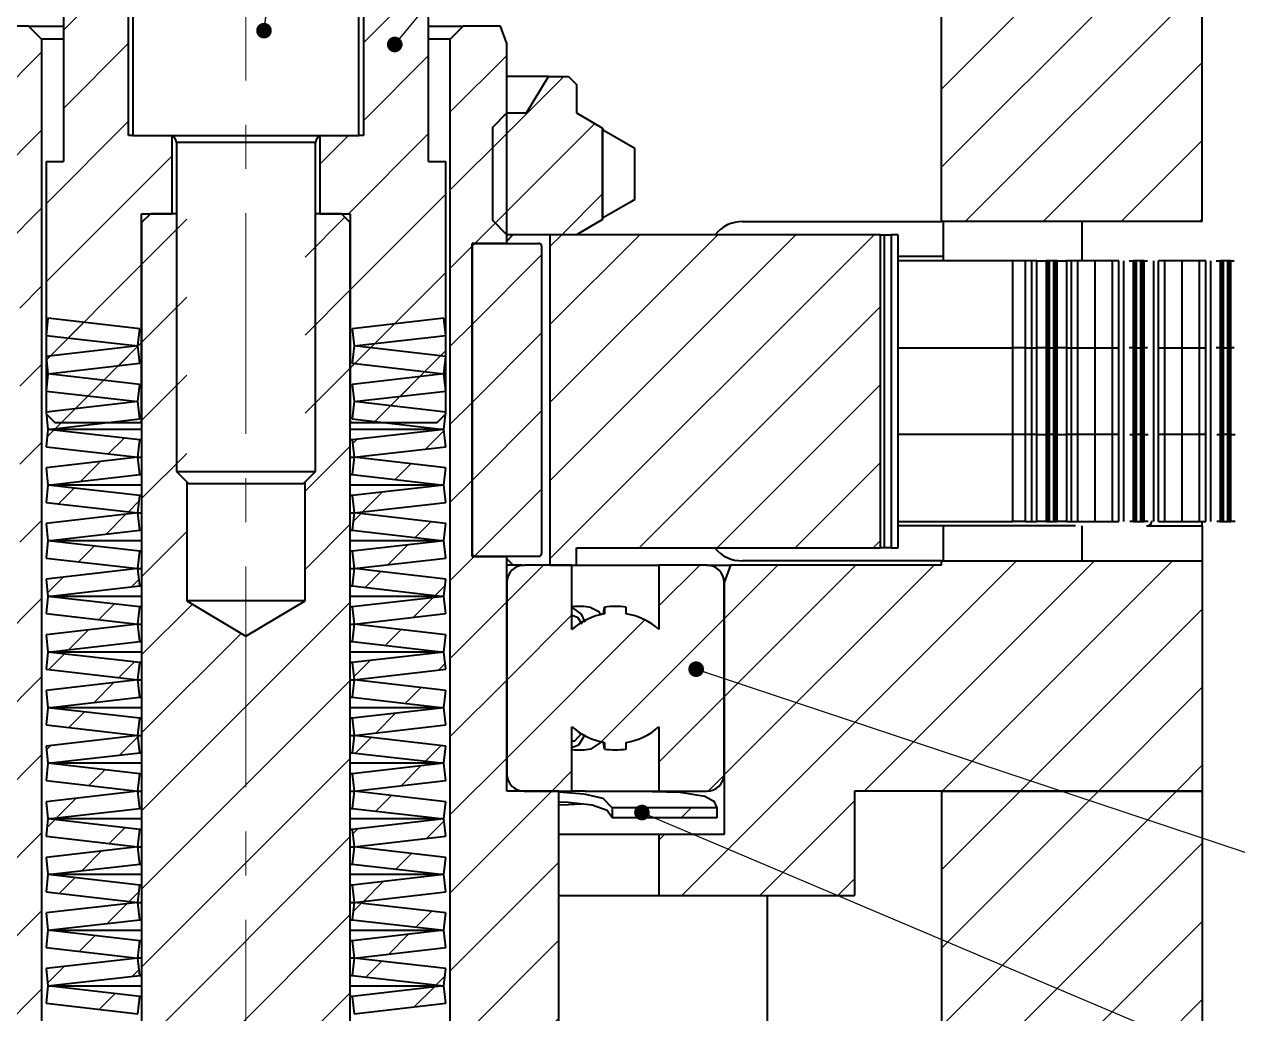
# Model space of a CAD drawing. Header units: millimetres. Extents: x 0 to 1189, y 0 to 841.
# Drawn here: x 720 to 789.8, y 638.8 to 695.7 of the extents above; entities that cross this region are included whole.
import ezdxf

# ---------------------------------------------------------------- set-up
doc = ezdxf.new("R2010")
doc.units = ezdxf.units.MM
doc.linetypes.add('CENTERX2', pattern=[20.32, 12.7, -2.54, 2.54, -2.54])
doc.dimstyles.new('SLDDIMSTYLE0', dxfattribs={"dimtxt": 0, "dimasz": 0.9, "dimexe": 0, "dimexo": 0.0625, "dimgap": 0, "dimtad": 0, "dimtih": 1, "dimtoh": 1, "dimdec": 0, "dimrnd": 1e-09, "dimzin": 0, "dimdsep": 46, "dimtxsty": 'Standard', "dimblk1": 'DOT', "dimblk2": 'DOT', "dimsah": 1, "dimcen": 0.09, "dimadec": 0, "dimazin": 0, "dimtfac": 0.9, "dimtdec": 0, "dimtofl": 0, "dimtmove": 0, "dimatfit": 3, "dimldrblk": 'DOT', "dimfxl": 1, "dimfrac": 2, "dimtolj": 1, "dimtzin": 0, "dimarcsym": 0})

# ---------------------------------------------------------------- blocks, each defined once
blk = doc.blocks.new('_DOT')
at = {"color": 0, "linetype": 'ByBlock', "lineweight": -2}
blk.add_line((-0.5, 0), (-1, 0), dxfattribs=at)
at = {"color": 0, "linetype": 'ByBlock', "const_width": 0.5}
blk.add_lwpolyline([(-0.25, 0, 1), (0.25, 0, 1)], format="xyb", close=True, dxfattribs=at)

msp = doc.modelspace()

# ---------------------------------------------------------------- hatches: boundary and pattern name
at = {"linetype": 'Continuous', "lineweight": 0}
h = msp.add_hatch(dxfattribs=at)
h.set_pattern_fill('ANSI31', style=0)
h.paths.add_polyline_path([(775.285, 703.592), (775.285, 720.592), (772.785, 720.592), (772.785, 684.342), (787.785, 684.342), (787.785, 708.342), (786.785, 708.342), (786.785, 720.592), (780.285, 720.592), (780.285, 703.592), (777.785, 702.09)], flags=0)
h = msp.add_hatch(dxfattribs=at)
h.set_pattern_fill('ANSI31', style=0)
h.paths.add_polyline_path([(726.035, 697.292), (725.535, 697.792), (722.785, 697.792), (722.285, 697.292), (722.285, 687.792), (721.285, 687.792), (721.285, 673.292), (721.785, 672.792), (726.785, 672.792), (726.785, 684.792), (728.535, 684.792), (728.535, 689.292), (726.035, 689.292)], flags=0)
h = msp.add_hatch(dxfattribs=at)
h.set_pattern_fill('ANSI31', style=0)
h.paths.add_polyline_path([(740.035, 697.792), (739.535, 697.292), (739.535, 689.292), (737.035, 689.292), (737.035, 684.792), (738.785, 684.792), (738.785, 672.792), (743.785, 672.792), (744.285, 673.292), (744.285, 687.792), (743.285, 687.792), (743.285, 697.292), (742.785, 697.792)], flags=0)
h = msp.add_hatch(dxfattribs=at)
h.set_pattern_fill('ANSI31', style=0)
h.paths.add_polyline_path([(721.035, 694.842), (720.285, 695.592), (718.148, 695.592), (717.785, 694.592), (717.785, 683.092), (719.785, 683.092), (719.785, 665.092), (717.785, 665.092), (717.785, 651.592), (714.785, 651.592), (714.785, 560.292), (725.785, 560.292), (725.785, 601.592), (723.785, 601.592), (723.785, 611.592), (721.035, 611.592)], flags=0)
h = msp.add_hatch(dxfattribs=at)
h.set_pattern_fill('ANSI31', style=0)
h.paths.add_polyline_path([(744.535, 611.592), (741.785, 611.592), (741.785, 601.592), (739.785, 601.592), (739.785, 560.292), (750.785, 560.292), (750.785, 651.592), (747.785, 651.592), (747.785, 665.092), (745.785, 665.092), (745.785, 683.092), (747.785, 683.092), (747.785, 694.592), (747.421, 695.592), (745.285, 695.592), (744.535, 694.842)], flags=0)
h = msp.add_hatch(dxfattribs=at)
h.set_pattern_fill('ANSI31', style=0)
h.paths.add_polyline_path([(751.785, 692.237), (751.33, 692.692), (750.185, 692.692), (748.927, 690.592), (747.785, 690.592), (746.973, 689.78), (746.973, 684.404), (747.785, 683.592), (751.785, 683.592), (753.285, 684.458), (753.285, 689.726), (751.785, 690.592)], flags=0)
h = msp.add_hatch(dxfattribs=at)
h.set_pattern_fill('ANSI31', style=0)
edge = h.paths.add_edge_path(flags=0)
edge.add_line((732.785, 660.499), (729.385, 662.542))
edge.add_line((729.385, 662.542), (729.385, 684.792))
edge.add_line((729.385, 684.792), (727.285, 684.792))
edge.add_line((727.285, 684.792), (726.785, 684.292))
edge.add_line((726.785, 684.292), (726.785, 571.792))
edge.add_line((726.785, 571.792), (731.285, 571.792))
edge.add_line((731.285, 571.792), (731.285, 572.292))
edge.add_line((731.285, 572.292), (732.785, 573.193))
edge.add_line((732.785, 573.193), (734.285, 572.292))
edge.add_line((734.285, 572.292), (734.285, 571.042))
edge.add_ellipse((732.785, 570.292), major_axis=(1.732, 0), ratio=0.866025, start_angle=-26.56505, end_angle=26.56505, ccw=False)
edge.add_line((734.285, 569.542), (734.285, 526.792))
edge.add_line((734.285, 526.792), (735.285, 525.792))
edge.add_line((735.285, 525.792), (738.335, 525.792))
edge.add_line((738.335, 525.792), (738.335, 519.276))
edge.add_arc((738.785, 516.792), 2.525, 90, 100.26597, ccw=False)
edge.add_line((738.785, 519.317), (741.045, 519.317))
edge.add_line((741.045, 519.317), (741.285, 519.465))
edge.add_line((741.285, 519.465), (741.285, 536.792))
edge.add_line((741.285, 536.792), (740.785, 537.292))
edge.add_line((740.785, 537.292), (738.785, 537.292))
edge.add_line((738.785, 537.292), (738.785, 684.292))
edge.add_line((738.785, 684.292), (738.285, 684.792))
edge.add_line((738.285, 684.792), (736.185, 684.792))
edge.add_line((736.185, 684.792), (736.185, 662.542))
edge.add_line((736.185, 662.542), (732.785, 660.499))
h = msp.add_hatch(dxfattribs=at)
h.set_pattern_fill('ANSI31', style=0)
h.paths.add_polyline_path([(751.785, 665.592), (769.27, 665.592), (769.27, 683.592), (750.285, 683.592), (750.285, 664.592), (751.785, 664.592)], flags=0)
h = msp.add_hatch(dxfattribs=at)
h.set_pattern_fill('ANSI31', style=0)
edge = h.paths.add_edge_path(flags=0)
edge.add_arc((749.625, 665.252), 0.16, 270, 360)
edge.add_line((749.785, 665.252), (749.785, 682.932))
edge.add_arc((749.625, 682.932), 0.16, 0, 90)
edge.add_line((749.625, 683.092), (745.945, 683.092))
edge.add_arc((745.945, 682.932), 0.16, 90, 180)
edge.add_line((745.785, 682.932), (745.785, 665.252))
edge.add_arc((745.945, 665.252), 0.16, 180, 270)
edge.add_line((745.945, 665.092), (749.625, 665.092))
h = msp.add_hatch(dxfattribs=at)
h.set_pattern_fill('ANSI31', style=0)
h.paths.add_polyline_path([(721.285, 677.798), (726.571, 677.192), (726.685, 678.185), (721.399, 678.792)], flags=0)
h = msp.add_hatch(dxfattribs=at)
h.set_pattern_fill('ANSI31', style=0)
h.paths.add_polyline_path([(738.999, 677.192), (744.285, 677.798), (744.171, 678.792), (738.885, 678.185)], flags=0)
h = msp.add_hatch(dxfattribs=at)
h.set_pattern_fill('ANSI31', style=0)
h.paths.add_polyline_path([(726.571, 677.192), (721.285, 676.585), (721.399, 675.592), (726.685, 676.198)], flags=0)
h = msp.add_hatch(dxfattribs=at)
h.set_pattern_fill('ANSI31', style=0)
h.paths.add_polyline_path([(744.285, 676.585), (738.999, 677.192), (738.885, 676.198), (744.171, 675.592)], flags=0)
h = msp.add_hatch(dxfattribs=at)
h.set_pattern_fill('ANSI31', style=0)
h.paths.add_polyline_path([(721.285, 674.598), (726.571, 673.992), (726.685, 674.985), (721.399, 675.592)], flags=0)
h = msp.add_hatch(dxfattribs=at)
h.set_pattern_fill('ANSI31', style=0)
h.paths.add_polyline_path([(738.999, 673.992), (744.285, 674.598), (744.171, 675.592), (738.885, 674.985)], flags=0)
h = msp.add_hatch(dxfattribs=at)
h.set_pattern_fill('ANSI31', style=0)
h.paths.add_polyline_path([(726.571, 673.992), (721.285, 673.385), (721.399, 672.392), (726.685, 672.998)], flags=0)
h = msp.add_hatch(dxfattribs=at)
h.set_pattern_fill('ANSI31', style=0)
h.paths.add_polyline_path([(744.285, 673.385), (738.999, 673.992), (738.885, 672.998), (744.171, 672.392)], flags=0)
h = msp.add_hatch(dxfattribs=at)
h.set_pattern_fill('ANSI31', style=0)
h.paths.add_polyline_path([(721.285, 671.398), (726.571, 670.792), (726.685, 671.785), (721.399, 672.392)], flags=0)
h = msp.add_hatch(dxfattribs=at)
h.set_pattern_fill('ANSI31', style=0)
h.paths.add_polyline_path([(738.999, 670.792), (744.285, 671.398), (744.171, 672.392), (738.885, 671.785)], flags=0)
h = msp.add_hatch(dxfattribs=at)
h.set_pattern_fill('ANSI31', style=0)
h.paths.add_polyline_path([(726.571, 670.792), (721.285, 670.185), (721.399, 669.192), (726.685, 669.798)], flags=0)
h = msp.add_hatch(dxfattribs=at)
h.set_pattern_fill('ANSI31', style=0)
h.paths.add_polyline_path([(744.285, 670.185), (738.999, 670.792), (738.885, 669.798), (744.171, 669.192)], flags=0)
h = msp.add_hatch(dxfattribs=at)
h.set_pattern_fill('ANSI31', style=0)
h.paths.add_polyline_path([(721.285, 668.198), (726.571, 667.592), (726.685, 668.585), (721.399, 669.192)], flags=0)
h = msp.add_hatch(dxfattribs=at)
h.set_pattern_fill('ANSI31', style=0)
h.paths.add_polyline_path([(738.999, 667.592), (744.285, 668.198), (744.171, 669.192), (738.885, 668.585)], flags=0)
h = msp.add_hatch(dxfattribs=at)
h.set_pattern_fill('ANSI31', style=0)
h.paths.add_polyline_path([(726.571, 667.592), (721.285, 666.985), (721.399, 665.992), (726.685, 666.598)], flags=0)
h = msp.add_hatch(dxfattribs=at)
h.set_pattern_fill('ANSI31', style=0)
h.paths.add_polyline_path([(744.285, 666.985), (738.999, 667.592), (738.885, 666.598), (744.171, 665.992)], flags=0)
h = msp.add_hatch(dxfattribs=at)
h.set_pattern_fill('ANSI31', style=0)
h.paths.add_polyline_path([(721.285, 664.998), (726.571, 664.392), (726.685, 665.385), (721.399, 665.992)], flags=0)
h = msp.add_hatch(dxfattribs=at)
h.set_pattern_fill('ANSI31', style=0)
h.paths.add_polyline_path([(738.999, 664.392), (744.285, 664.998), (744.171, 665.992), (738.885, 665.385)], flags=0)
h = msp.add_hatch(dxfattribs=at)
h.set_pattern_fill('ANSI31', style=0)
h.paths.add_polyline_path([(726.571, 664.392), (721.285, 663.785), (721.399, 662.792), (726.685, 663.398)], flags=0)
h = msp.add_hatch(dxfattribs=at)
h.set_pattern_fill('ANSI31', style=0)
h.paths.add_polyline_path([(744.285, 663.785), (738.999, 664.392), (738.885, 663.398), (744.171, 662.792)], flags=0)
h = msp.add_hatch(dxfattribs=at)
h.set_pattern_fill('ANSI31', style=0)
edge = h.paths.add_edge_path(flags=0)
edge.add_line((751.535, 660.887), (751.535, 664.592))
edge.add_line((751.535, 664.592), (748.785, 664.592))
edge.add_arc((748.785, 663.592), 1, 90, 180)
edge.add_line((747.785, 663.592), (747.785, 652.592))
edge.add_arc((748.785, 652.592), 1, 180, 270)
edge.add_line((748.785, 651.592), (751.535, 651.592))
edge.add_line((751.535, 651.592), (751.535, 655.297))
edge.add_arc((754.035, 658.092), 3.75, 228.18969, 260.40593)
edge.add_line((753.41, 654.394), (753.41, 654.014))
edge.add_arc((754.035, 658.092), 4.125, 261.28526, 278.71474)
edge.add_line((754.66, 654.014), (754.66, 654.394))
edge.add_arc((754.035, 658.092), 3.75, 279.59407, 311.81031)
edge.add_line((756.535, 655.297), (756.535, 651.592))
edge.add_line((756.535, 651.592), (759.285, 651.592))
edge.add_arc((759.285, 652.592), 1, 270, 360)
edge.add_line((760.285, 652.592), (760.285, 663.592))
edge.add_arc((759.285, 663.592), 1, 0, 90)
edge.add_line((759.285, 664.592), (756.535, 664.592))
edge.add_line((756.535, 664.592), (756.535, 660.887))
edge.add_arc((754.035, 658.092), 3.75, 48.18969, 80.40593)
edge.add_line((754.66, 661.789), (754.66, 662.169))
edge.add_arc((754.035, 658.092), 4.125, 81.28526, 98.71474)
edge.add_line((753.41, 662.169), (753.41, 661.789))
edge.add_arc((754.035, 658.092), 3.75, 99.59407, 131.81031)
h = msp.add_hatch(dxfattribs=at)
h.set_pattern_fill('ANSI31', style=0)
h.paths.add_polyline_path([(787.785, 651.592), (787.785, 664.842), (772.785, 664.842), (772.785, 664.592), (760.648, 664.592), (760.285, 663.592), (760.285, 649.092), (756.535, 649.092), (756.535, 645.592), (767.785, 645.592), (767.785, 651.592)], flags=0)
h = msp.add_hatch(dxfattribs=at)
h.set_pattern_fill('ANSI31', style=0)
h.paths.add_polyline_path([(721.285, 661.798), (726.571, 661.192), (726.685, 662.185), (721.399, 662.792)], flags=0)
h = msp.add_hatch(dxfattribs=at)
h.set_pattern_fill('ANSI31', style=0)
h.paths.add_polyline_path([(738.999, 661.192), (744.285, 661.798), (744.171, 662.792), (738.885, 662.185)], flags=0)
h = msp.add_hatch(dxfattribs=at)
h.set_pattern_fill('ANSI31', style=0)
h.paths.add_polyline_path([(726.571, 661.192), (721.285, 660.585), (721.399, 659.592), (726.685, 660.198)], flags=0)
h = msp.add_hatch(dxfattribs=at)
h.set_pattern_fill('ANSI31', style=0)
h.paths.add_polyline_path([(744.285, 660.585), (738.999, 661.192), (738.885, 660.198), (744.171, 659.592)], flags=0)
h = msp.add_hatch(dxfattribs=at)
h.set_pattern_fill('ANSI31', style=0)
h.paths.add_polyline_path([(721.285, 658.598), (726.571, 657.992), (726.685, 658.985), (721.399, 659.592)], flags=0)
h = msp.add_hatch(dxfattribs=at)
h.set_pattern_fill('ANSI31', style=0)
h.paths.add_polyline_path([(738.999, 657.992), (744.285, 658.598), (744.171, 659.592), (738.885, 658.985)], flags=0)
h = msp.add_hatch(dxfattribs=at)
h.set_pattern_fill('ANSI31', style=0)
h.paths.add_polyline_path([(726.571, 657.992), (721.285, 657.385), (721.399, 656.392), (726.685, 656.998)], flags=0)
h = msp.add_hatch(dxfattribs=at)
h.set_pattern_fill('ANSI31', style=0)
h.paths.add_polyline_path([(744.285, 657.385), (738.999, 657.992), (738.885, 656.998), (744.171, 656.392)], flags=0)
h = msp.add_hatch(dxfattribs=at)
h.set_pattern_fill('ANSI31', style=0)
h.paths.add_polyline_path([(721.285, 655.398), (726.571, 654.792), (726.685, 655.785), (721.399, 656.392)], flags=0)
h = msp.add_hatch(dxfattribs=at)
h.set_pattern_fill('ANSI31', style=0)
h.paths.add_polyline_path([(738.999, 654.792), (744.285, 655.398), (744.171, 656.392), (738.885, 655.785)], flags=0)
h = msp.add_hatch(dxfattribs=at)
h.set_pattern_fill('ANSI31', style=0)
h.paths.add_polyline_path([(726.571, 654.792), (721.285, 654.185), (721.399, 653.192), (726.685, 653.798)], flags=0)
h = msp.add_hatch(dxfattribs=at)
h.set_pattern_fill('ANSI31', style=0)
h.paths.add_polyline_path([(744.285, 654.185), (738.999, 654.792), (738.885, 653.798), (744.171, 653.192)], flags=0)
h = msp.add_hatch(dxfattribs=at)
h.set_pattern_fill('ANSI31', style=0)
h.paths.add_polyline_path([(721.285, 652.198), (726.571, 651.592), (726.685, 652.585), (721.399, 653.192)], flags=0)
h = msp.add_hatch(dxfattribs=at)
h.set_pattern_fill('ANSI31', style=0)
h.paths.add_polyline_path([(738.999, 651.592), (744.285, 652.198), (744.171, 653.192), (738.885, 652.585)], flags=0)
h = msp.add_hatch(dxfattribs=at)
h.set_pattern_fill('ANSI31', style=0)
h.paths.add_polyline_path([(726.571, 651.592), (721.285, 650.985), (721.399, 649.992), (726.685, 650.598)], flags=0)
h = msp.add_hatch(dxfattribs=at)
h.set_pattern_fill('ANSI31', style=0)
h.paths.add_polyline_path([(744.285, 650.985), (738.999, 651.592), (738.885, 650.598), (744.171, 649.992)], flags=0)
h = msp.add_hatch(dxfattribs=at)
h.set_pattern_fill('ANSI31', style=0)
h.paths.add_polyline_path([(772.785, 651.592), (772.785, 560.892), (787.785, 560.892), (787.785, 651.592)], flags=0)
h = msp.add_hatch(dxfattribs=at)
h.set_pattern_fill('ANSI31', style=0)
h.paths.add_polyline_path([(759.86, 650.052), (759.86, 650.632), (753.84, 650.632), (753.84, 650.052)], flags=0)
h = msp.add_hatch(dxfattribs=at)
h.set_pattern_fill('ANSI31', style=0)
h.paths.add_polyline_path([(721.285, 648.998), (726.571, 648.392), (726.685, 649.385), (721.399, 649.992)], flags=0)
h = msp.add_hatch(dxfattribs=at)
h.set_pattern_fill('ANSI31', style=0)
h.paths.add_polyline_path([(738.999, 648.392), (744.285, 648.998), (744.171, 649.992), (738.885, 649.385)], flags=0)
h = msp.add_hatch(dxfattribs=at)
h.set_pattern_fill('ANSI31', style=0)
h.paths.add_polyline_path([(726.571, 648.392), (721.285, 647.785), (721.399, 646.792), (726.685, 647.398)], flags=0)
h = msp.add_hatch(dxfattribs=at)
h.set_pattern_fill('ANSI31', style=0)
h.paths.add_polyline_path([(744.285, 647.785), (738.999, 648.392), (738.885, 647.398), (744.171, 646.792)], flags=0)
h = msp.add_hatch(dxfattribs=at)
h.set_pattern_fill('ANSI31', style=0)
h.paths.add_polyline_path([(721.285, 645.798), (726.571, 645.192), (726.685, 646.185), (721.399, 646.792)], flags=0)
h = msp.add_hatch(dxfattribs=at)
h.set_pattern_fill('ANSI31', style=0)
h.paths.add_polyline_path([(738.999, 645.192), (744.285, 645.798), (744.171, 646.792), (738.885, 646.185)], flags=0)
h = msp.add_hatch(dxfattribs=at)
h.set_pattern_fill('ANSI31', style=0)
h.paths.add_polyline_path([(726.571, 645.192), (721.285, 644.585), (721.399, 643.592), (726.685, 644.198)], flags=0)
h = msp.add_hatch(dxfattribs=at)
h.set_pattern_fill('ANSI31', style=0)
h.paths.add_polyline_path([(744.285, 644.585), (738.999, 645.192), (738.885, 644.198), (744.171, 643.592)], flags=0)
h = msp.add_hatch(dxfattribs=at)
h.set_pattern_fill('ANSI31', style=0)
h.paths.add_polyline_path([(721.285, 642.598), (726.571, 641.992), (726.685, 642.985), (721.399, 643.592)], flags=0)
h = msp.add_hatch(dxfattribs=at)
h.set_pattern_fill('ANSI31', style=0)
h.paths.add_polyline_path([(738.999, 641.992), (744.285, 642.598), (744.171, 643.592), (738.885, 642.985)], flags=0)
h = msp.add_hatch(dxfattribs=at)
h.set_pattern_fill('ANSI31', style=0)
h.paths.add_polyline_path([(726.571, 641.992), (721.285, 641.385), (721.399, 640.392), (726.685, 640.998)], flags=0)
h = msp.add_hatch(dxfattribs=at)
h.set_pattern_fill('ANSI31', style=0)
h.paths.add_polyline_path([(744.285, 641.385), (738.999, 641.992), (738.885, 640.998), (744.171, 640.392)], flags=0)
h = msp.add_hatch(dxfattribs=at)
h.set_pattern_fill('ANSI31', style=0)
h.paths.add_polyline_path([(721.285, 639.398), (726.571, 638.792), (726.685, 639.785), (721.399, 640.392)], flags=0)
h = msp.add_hatch(dxfattribs=at)
h.set_pattern_fill('ANSI31', style=0)
h.paths.add_polyline_path([(738.999, 638.792), (744.285, 639.398), (744.171, 640.392), (738.885, 639.785)], flags=0)

# ---------------------------------------------------------------- linework, layer by layer
at = {"color": 7, "linetype": 'CENTERX2', "lineweight": 0}
msp.add_line((732.785, 347.018), (732.785, 729.014), dxfattribs=at)
at = {"color": 7, "linetype": 'Continuous', "lineweight": 40}
for p, q in [((772.785, 684.342), (772.785, 720.592)), ((787.785, 684.342), (787.785, 708.342)), ((722.285, 697.292), (722.285, 687.792)), ((726.035, 689.292), (726.035, 697.292)), ((739.535, 697.292), (739.535, 689.292)), ((743.285, 687.792), (743.285, 697.292)), ((726.285, 696.492), (726.285, 689.292)), ((739.285, 689.292), (739.285, 696.492)), ((720.285, 695.592), (718.148, 695.592)), ((721.035, 694.842), (720.285, 695.592)), ((720.285, 695.592), (722.285, 695.592)), ((743.285, 695.592), (745.285, 695.592)), ((745.285, 695.592), (744.535, 694.842)), ((747.421, 695.592), (745.285, 695.592)), ((747.785, 694.592), (747.421, 695.592)), ((721.035, 694.842), (721.035, 611.592)), ((722.285, 694.842), (721.035, 694.842)), ((744.535, 694.842), (743.285, 694.842)), ((744.535, 611.592), (744.535, 694.842)), ((747.785, 683.092), (747.785, 694.592)), ((750.185, 692.692), (747.785, 692.692)), ((748.927, 690.592), (750.185, 692.692)), ((750.185, 692.692), (751.33, 692.692)), ((751.33, 692.692), (751.785, 692.237)), ((751.785, 692.237), (751.785, 690.592)), ((746.973, 689.78), (747.785, 690.592)), ((747.785, 690.592), (748.927, 690.592)), ((751.785, 690.592), (753.285, 689.726)), ((746.973, 684.404), (746.973, 689.78)), ((753.285, 689.726), (753.29, 689.638)), ((753.285, 689.726), (753.285, 684.458)), ((753.29, 684.545), (753.29, 689.638)), ((726.285, 689.292), (726.035, 689.292)), ((726.285, 689.292), (739.285, 689.292)), ((728.535, 684.792), (728.535, 689.263)), ((728.785, 688.892), (728.785, 669.982)), ((736.785, 669.982), (736.785, 688.892)), ((737.035, 689.263), (737.035, 684.792)), ((739.535, 689.292), (739.285, 689.292)), ((755.151, 685.612), (755.151, 688.571)), ((721.285, 687.792), (721.285, 673.292)), ((721.285, 687.792), (722.285, 687.792)), ((743.285, 687.792), (744.285, 687.792)), ((744.285, 673.292), (744.285, 687.792)), ((726.785, 684.792), (728.535, 684.792)), ((726.785, 672.792), (726.785, 684.792)), ((727.285, 684.792), (726.785, 684.292)), ((728.785, 684.792), (727.285, 684.792)), ((738.285, 684.792), (736.785, 684.792)), ((737.035, 684.792), (738.785, 684.792)), ((738.785, 684.292), (738.285, 684.792)), ((738.785, 684.792), (738.785, 672.792)), ((726.785, 684.292), (726.785, 571.792)), ((738.785, 537.292), (738.785, 684.292)), ((747.785, 683.592), (746.973, 684.404)), ((753.285, 684.458), (751.785, 683.592)), ((753.29, 684.545), (753.285, 684.458)), ((761.35, 684.342), (772.785, 684.342)), ((787.785, 684.342), (772.785, 684.342)), ((772.885, 684.342), (772.885, 682.092)), ((780.885, 682.092), (780.885, 684.342)), ((751.785, 683.592), (747.785, 683.592)), ((750.285, 664.592), (750.285, 683.592)), ((769.27, 683.592), (750.285, 683.592)), ((769.27, 665.592), (769.27, 683.592)), ((769.27, 683.592), (769.485, 683.592)), ((769.485, 683.592), (769.485, 665.592)), ((769.485, 683.592), (769.897, 683.592)), ((769.897, 683.592), (769.897, 665.592)), ((770.301, 683.592), (769.897, 683.592)), ((770.301, 665.592), (770.301, 683.592)), ((747.785, 683.092), (745.785, 683.092)), ((745.785, 665.092), (745.785, 683.092)), ((745.785, 682.932), (745.785, 665.252)), ((745.945, 683.092), (749.625, 683.092)), ((749.785, 682.932), (749.785, 665.252)), ((776.885, 682.092), (770.301, 682.092)), ((776.885, 677.092), (776.885, 682.092)), ((777.618, 682.092), (776.885, 682.092)), ((777.618, 677.092), (777.618, 682.092)), ((777.981, 682.092), (777.618, 682.092)), ((777.981, 677.092), (777.981, 682.092)), ((778.271, 682.092), (777.981, 682.092)), ((778.271, 677.092), (778.271, 682.092)), ((778.271, 682.092), (778.815, 682.092)), ((778.815, 682.092), (778.815, 677.092)), ((778.927, 682.092), (778.815, 682.092)), ((778.927, 677.092), (778.927, 682.092)), ((778.997, 682.092), (778.927, 682.092)), ((778.997, 677.092), (778.997, 682.092)), ((779.25, 682.092), (778.997, 682.092)), ((779.25, 677.092), (779.25, 682.092)), ((779.32, 682.092), (779.25, 682.092)), ((779.32, 677.092), (779.32, 682.092)), ((779.432, 682.092), (779.32, 682.092)), ((779.432, 677.092), (779.432, 682.092)), ((779.432, 682.092), (779.975, 682.092)), ((779.975, 682.092), (779.975, 677.092)), ((780.266, 682.092), (779.975, 682.092)), ((780.266, 677.092), (780.266, 682.092)), ((780.628, 682.092), (780.266, 682.092)), ((780.628, 677.092), (780.628, 682.092)), ((781.623, 682.092), (780.628, 682.092)), ((781.623, 677.092), (781.623, 682.092)), ((782.618, 682.092), (781.623, 682.092)), ((782.618, 677.092), (782.618, 682.092)), ((782.981, 682.092), (782.618, 682.092)), ((782.981, 677.092), (782.981, 682.092)), ((783.271, 677.092), (783.271, 682.092)), ((783.577, 682.092), (783.815, 682.092)), ((783.815, 682.092), (783.815, 677.092)), ((783.927, 682.092), (783.815, 682.092)), ((783.927, 677.092), (783.927, 682.092)), ((783.997, 682.092), (783.927, 682.092)), ((783.997, 677.092), (783.997, 682.092)), ((784.25, 682.092), (783.997, 682.092)), ((784.25, 677.092), (784.25, 682.092)), ((784.32, 682.092), (784.25, 682.092)), ((784.32, 677.092), (784.32, 682.092)), ((784.432, 682.092), (784.32, 682.092)), ((784.432, 677.092), (784.432, 682.092)), ((784.432, 682.092), (784.625, 682.092)), ((784.975, 682.092), (784.975, 677.092)), ((785.266, 677.092), (785.266, 682.092)), ((785.628, 682.092), (785.266, 682.092)), ((785.628, 677.092), (785.628, 682.092)), ((786.623, 682.092), (785.628, 682.092)), ((786.623, 677.092), (786.623, 682.092)), ((787.618, 682.092), (786.623, 682.092)), ((787.618, 677.092), (787.618, 682.092)), ((787.981, 682.092), (787.618, 682.092)), ((787.981, 677.092), (787.981, 682.092)), ((788.271, 677.092), (788.271, 682.092)), ((788.577, 682.092), (788.815, 682.092)), ((788.815, 682.092), (788.815, 677.092)), ((788.927, 682.092), (788.815, 682.092)), ((788.927, 677.092), (788.927, 682.092)), ((788.997, 682.092), (788.927, 682.092)), ((788.997, 677.092), (788.997, 682.092)), ((789.25, 682.092), (788.997, 682.092)), ((789.25, 677.092), (789.25, 682.092)), ((789.32, 682.092), (789.25, 682.092)), ((789.32, 677.092), (789.32, 682.092)), ((789.432, 682.092), (789.32, 682.092)), ((789.432, 677.092), (789.432, 682.092)), ((789.432, 682.092), (789.625, 682.092)), ((721.399, 678.792), (721.285, 677.798)), ((726.685, 678.185), (721.399, 678.792)), ((744.171, 678.792), (738.885, 678.185)), ((744.285, 677.798), (744.171, 678.792)), ((721.285, 677.798), (726.571, 677.192)), ((726.571, 677.192), (726.685, 678.185)), ((738.885, 678.185), (738.999, 677.192)), ((738.999, 677.192), (744.285, 677.798)), ((726.571, 677.192), (721.285, 676.585)), ((726.685, 676.198), (726.571, 677.192)), ((738.999, 677.192), (738.885, 676.198)), ((744.285, 676.585), (738.999, 677.192)), ((770.301, 677.092), (776.885, 677.092)), ((777.618, 677.092), (776.885, 677.092)), ((776.885, 672.092), (776.885, 677.092)), ((777.618, 677.092), (777.981, 677.092)), ((777.618, 672.092), (777.618, 677.092)), ((777.981, 677.092), (778.271, 677.092)), ((777.981, 672.092), (777.981, 677.092)), ((778.815, 677.092), (778.271, 677.092)), ((778.271, 672.092), (778.271, 677.092)), ((778.815, 677.092), (778.927, 677.092)), ((778.815, 677.092), (778.815, 672.092)), ((778.927, 677.092), (778.997, 677.092)), ((778.927, 672.092), (778.927, 677.092)), ((778.997, 677.092), (779.25, 677.092)), ((778.997, 672.092), (778.997, 677.092)), ((779.25, 677.092), (779.32, 677.092)), ((779.25, 672.092), (779.25, 677.092)), ((779.32, 677.092), (779.432, 677.092)), ((779.32, 672.092), (779.32, 677.092)), ((779.975, 677.092), (779.432, 677.092)), ((779.432, 672.092), (779.432, 677.092)), ((779.975, 677.092), (780.266, 677.092)), ((779.975, 677.092), (779.975, 672.092)), ((780.266, 677.092), (780.628, 677.092)), ((780.266, 672.092), (780.266, 677.092)), ((780.628, 677.092), (781.623, 677.092)), ((780.628, 672.092), (780.628, 677.092)), ((781.623, 677.092), (782.618, 677.092)), ((781.623, 672.092), (781.623, 677.092)), ((782.618, 677.092), (782.981, 677.092)), ((782.618, 672.092), (782.618, 677.092)), ((782.981, 672.092), (782.981, 677.092)), ((783.271, 672.092), (783.271, 677.092)), ((783.815, 677.092), (783.577, 677.092)), ((783.815, 677.092), (783.927, 677.092)), ((783.815, 677.092), (783.815, 672.092)), ((783.927, 677.092), (783.997, 677.092)), ((783.927, 672.092), (783.927, 677.092)), ((783.997, 677.092), (784.25, 677.092)), ((783.997, 672.092), (783.997, 677.092)), ((784.25, 677.092), (784.32, 677.092)), ((784.25, 672.092), (784.25, 677.092)), ((784.32, 677.092), (784.432, 677.092)), ((784.32, 672.092), (784.32, 677.092)), ((784.625, 677.092), (784.432, 677.092)), ((784.432, 672.092), (784.432, 677.092)), ((784.975, 677.092), (784.975, 672.092)), ((785.266, 677.092), (785.628, 677.092)), ((785.266, 672.092), (785.266, 677.092)), ((785.628, 677.092), (786.623, 677.092)), ((785.628, 672.092), (785.628, 677.092)), ((786.623, 677.092), (787.618, 677.092)), ((786.623, 672.092), (786.623, 677.092)), ((787.618, 677.092), (787.981, 677.092)), ((787.618, 672.092), (787.618, 677.092)), ((787.981, 672.092), (787.981, 677.092)), ((788.271, 672.092), (788.271, 677.092)), ((788.815, 677.092), (788.577, 677.092)), ((788.815, 677.092), (788.927, 677.092)), ((788.815, 677.092), (788.815, 672.092)), ((788.927, 677.092), (788.997, 677.092)), ((788.927, 672.092), (788.927, 677.092)), ((788.997, 677.092), (789.25, 677.092)), ((788.997, 672.092), (788.997, 677.092)), ((789.25, 677.092), (789.32, 677.092)), ((789.25, 672.092), (789.25, 677.092)), ((789.32, 677.092), (789.432, 677.092)), ((789.32, 672.092), (789.32, 677.092)), ((789.625, 677.092), (789.432, 677.092)), ((789.432, 672.092), (789.432, 677.092)), ((721.285, 676.585), (721.399, 675.592)), ((744.171, 675.592), (744.285, 676.585)), ((721.399, 675.592), (721.285, 674.598)), ((721.399, 675.592), (726.685, 676.198)), ((726.685, 674.985), (721.399, 675.592)), ((738.885, 676.198), (744.171, 675.592)), ((744.171, 675.592), (738.885, 674.985)), ((744.285, 674.598), (744.171, 675.592)), ((726.571, 673.992), (726.685, 674.985)), ((738.885, 674.985), (738.999, 673.992)), ((721.285, 674.598), (726.571, 673.992)), ((738.999, 673.992), (744.285, 674.598)), ((726.571, 673.992), (721.285, 673.385)), ((726.685, 672.998), (726.571, 673.992)), ((738.999, 673.992), (738.885, 672.998)), ((744.285, 673.385), (738.999, 673.992)), ((721.285, 673.385), (721.399, 672.392)), ((721.285, 673.292), (721.785, 672.792)), ((721.399, 672.392), (726.685, 672.998)), ((721.785, 672.792), (726.785, 672.792)), ((738.785, 672.792), (743.785, 672.792)), ((738.885, 672.998), (744.171, 672.392)), ((743.785, 672.792), (744.285, 673.292)), ((744.171, 672.392), (744.285, 673.385)), ((721.399, 672.392), (721.285, 671.398)), ((726.785, 672.392), (721.399, 672.392)), ((726.685, 671.785), (721.399, 672.392)), ((744.171, 672.392), (738.785, 672.392)), ((744.171, 672.392), (738.885, 671.785)), ((744.285, 671.398), (744.171, 672.392)), ((776.885, 672.092), (770.301, 672.092)), ((776.885, 667.092), (776.885, 672.092)), ((777.618, 672.092), (776.885, 672.092)), ((777.618, 667.092), (777.618, 672.092)), ((777.981, 672.092), (777.618, 672.092)), ((777.981, 667.092), (777.981, 672.092)), ((778.271, 672.092), (777.981, 672.092)), ((778.271, 667.092), (778.271, 672.092)), ((778.271, 672.092), (778.815, 672.092)), ((778.815, 672.092), (778.815, 667.092)), ((778.927, 672.092), (778.815, 672.092)), ((778.927, 667.092), (778.927, 672.092)), ((778.997, 672.092), (778.927, 672.092)), ((778.997, 667.092), (778.997, 672.092)), ((779.25, 672.092), (778.997, 672.092)), ((779.25, 667.092), (779.25, 672.092)), ((779.32, 672.092), (779.25, 672.092)), ((779.32, 667.092), (779.32, 672.092)), ((779.432, 672.092), (779.32, 672.092)), ((779.432, 667.092), (779.432, 672.092)), ((779.432, 672.092), (779.975, 672.092)), ((779.975, 672.092), (779.975, 667.092)), ((780.266, 672.092), (779.975, 672.092)), ((780.266, 667.092), (780.266, 672.092)), ((780.628, 672.092), (780.266, 672.092)), ((780.628, 667.092), (780.628, 672.092)), ((781.623, 672.092), (780.628, 672.092)), ((781.623, 667.092), (781.623, 672.092)), ((782.618, 672.092), (781.623, 672.092)), ((782.618, 667.092), (782.618, 672.092)), ((782.981, 672.092), (782.618, 672.092)), ((782.981, 667.092), (782.981, 672.092)), ((783.271, 667.092), (783.271, 672.092)), ((783.621, 672.092), (783.815, 672.092)), ((783.815, 672.092), (783.815, 667.092)), ((783.927, 672.092), (783.815, 672.092)), ((783.927, 667.092), (783.927, 672.092)), ((783.997, 672.092), (783.927, 672.092)), ((783.997, 667.092), (783.997, 672.092)), ((784.25, 672.092), (783.997, 672.092)), ((784.25, 667.092), (784.25, 672.092)), ((784.32, 672.092), (784.25, 672.092)), ((784.32, 667.092), (784.32, 672.092)), ((784.432, 672.092), (784.32, 672.092)), ((784.432, 667.092), (784.432, 672.092)), ((784.432, 672.092), (784.67, 672.092)), ((784.975, 672.092), (784.975, 667.092)), ((785.266, 667.092), (785.266, 672.092)), ((785.628, 672.092), (785.266, 672.092)), ((785.628, 667.092), (785.628, 672.092)), ((786.623, 672.092), (785.628, 672.092)), ((786.623, 667.092), (786.623, 672.092)), ((787.618, 672.092), (786.623, 672.092)), ((787.618, 667.092), (787.618, 672.092)), ((787.981, 672.092), (787.618, 672.092)), ((787.981, 667.092), (787.981, 672.092)), ((788.271, 667.092), (788.271, 672.092)), ((788.621, 672.092), (788.815, 672.092)), ((788.815, 672.092), (788.815, 667.092)), ((788.927, 672.092), (788.815, 672.092)), ((788.927, 667.092), (788.927, 672.092)), ((788.997, 672.092), (788.927, 672.092)), ((788.997, 667.092), (788.997, 672.092)), ((789.25, 672.092), (788.997, 672.092)), ((789.25, 667.092), (789.25, 672.092)), ((789.32, 672.092), (789.25, 672.092)), ((789.32, 667.092), (789.32, 672.092)), ((789.432, 672.092), (789.32, 672.092)), ((789.432, 667.092), (789.432, 672.092)), ((789.432, 672.092), (789.67, 672.092)), ((721.285, 671.398), (726.571, 670.792)), ((726.571, 670.792), (726.685, 671.785)), ((726.785, 671.785), (726.685, 671.785)), ((738.885, 671.785), (738.785, 671.785)), ((738.885, 671.785), (738.999, 670.792)), ((738.999, 670.792), (744.285, 671.398)), ((726.571, 670.792), (721.285, 670.185)), ((726.571, 670.792), (726.785, 670.792)), ((726.685, 669.798), (726.571, 670.792)), ((738.785, 670.792), (738.999, 670.792)), ((738.999, 670.792), (738.885, 669.798)), ((744.285, 670.185), (738.999, 670.792)), ((721.285, 670.185), (721.399, 669.192)), ((728.785, 669.982), (729.475, 669.292)), ((728.785, 669.982), (736.785, 669.982)), ((736.094, 669.292), (736.785, 669.982)), ((744.171, 669.192), (744.285, 670.185)), ((721.399, 669.192), (726.685, 669.798)), ((726.685, 669.798), (726.785, 669.798)), ((729.385, 669.382), (729.385, 662.542)), ((729.475, 669.292), (736.094, 669.292)), ((736.185, 662.542), (736.185, 669.382)), ((738.785, 669.798), (738.885, 669.798)), ((738.885, 669.798), (744.171, 669.192)), ((721.399, 669.192), (721.285, 668.198)), ((726.785, 669.192), (721.399, 669.192)), ((726.685, 668.585), (721.399, 669.192)), ((726.571, 667.592), (726.685, 668.585)), ((726.785, 668.585), (726.685, 668.585)), ((744.171, 669.192), (738.785, 669.192)), ((738.885, 668.585), (738.785, 668.585)), ((744.171, 669.192), (738.885, 668.585)), ((738.885, 668.585), (738.999, 667.592)), ((744.285, 668.198), (744.171, 669.192)), ((721.285, 668.198), (726.571, 667.592)), ((738.999, 667.592), (744.285, 668.198)), ((726.571, 667.592), (721.285, 666.985)), ((726.571, 667.592), (726.785, 667.592)), ((726.685, 666.598), (726.571, 667.592)), ((738.785, 667.592), (738.999, 667.592)), ((738.999, 667.592), (738.885, 666.598)), ((744.285, 666.985), (738.999, 667.592)), ((721.285, 666.985), (721.399, 665.992)), ((721.399, 665.992), (726.685, 666.598)), ((726.685, 666.598), (726.785, 666.598)), ((738.785, 666.598), (738.885, 666.598)), ((738.885, 666.598), (744.171, 665.992)), ((744.171, 665.992), (744.285, 666.985)), ((770.301, 667.092), (776.885, 667.092)), ((776.885, 666.842), (770.301, 666.842)), ((772.885, 666.842), (772.885, 664.842)), ((777.618, 667.092), (776.885, 667.092)), ((780.485, 666.842), (776.885, 666.842)), ((777.618, 667.092), (777.981, 667.092)), ((777.981, 667.092), (778.271, 667.092)), ((778.815, 667.092), (778.271, 667.092)), ((778.815, 667.092), (778.927, 667.092)), ((778.927, 667.092), (778.997, 667.092)), ((778.997, 667.092), (779.25, 667.092)), ((779.25, 667.092), (779.32, 667.092)), ((779.32, 667.092), (779.432, 667.092)), ((779.975, 667.092), (779.432, 667.092)), ((779.975, 667.092), (780.266, 667.092)), ((780.266, 667.092), (780.628, 667.092)), ((780.628, 667.092), (781.623, 667.092)), ((780.885, 664.842), (780.885, 666.842)), ((781.623, 667.092), (782.618, 667.092)), ((782.618, 667.092), (782.981, 667.092)), ((783.815, 667.092), (783.621, 667.092)), ((783.815, 667.092), (783.927, 667.092)), ((783.927, 667.092), (783.997, 667.092)), ((783.997, 667.092), (784.25, 667.092)), ((784.25, 667.092), (784.32, 667.092)), ((784.32, 667.092), (784.432, 667.092)), ((784.67, 667.092), (784.432, 667.092)), ((785.266, 667.092), (785.628, 667.092)), ((785.628, 667.092), (786.623, 667.092)), ((786.623, 667.092), (787.618, 667.092)), ((787.618, 667.092), (787.981, 667.092)), ((787.785, 666.842), (787.785, 667.092)), ((787.785, 666.842), (787.785, 664.842)), ((788.815, 667.092), (788.621, 667.092)), ((788.815, 667.092), (788.927, 667.092)), ((788.927, 667.092), (788.997, 667.092)), ((788.997, 667.092), (789.25, 667.092)), ((789.25, 667.092), (789.32, 667.092)), ((789.32, 667.092), (789.432, 667.092)), ((789.67, 667.092), (789.432, 667.092)), ((721.399, 665.992), (721.285, 664.998)), ((726.785, 665.992), (721.399, 665.992)), ((726.685, 665.385), (721.399, 665.992)), ((744.171, 665.992), (738.785, 665.992)), ((744.171, 665.992), (738.885, 665.385)), ((744.285, 664.998), (744.171, 665.992)), ((726.571, 664.392), (726.685, 665.385)), ((726.785, 665.385), (726.685, 665.385)), ((738.885, 665.385), (738.785, 665.385)), ((738.885, 665.385), (738.999, 664.392)), ((745.785, 665.092), (747.785, 665.092)), ((749.625, 665.092), (745.945, 665.092)), ((747.785, 651.592), (747.785, 665.092)), ((751.785, 664.592), (751.785, 665.592)), ((751.785, 665.592), (769.27, 665.592)), ((769.485, 665.592), (769.27, 665.592)), ((769.897, 665.592), (769.485, 665.592)), ((769.897, 665.592), (770.301, 665.592)), ((721.285, 664.998), (726.571, 664.392)), ((726.571, 664.392), (721.285, 663.785)), ((726.571, 664.392), (726.785, 664.392)), ((726.685, 663.398), (726.571, 664.392)), ((738.785, 664.392), (738.999, 664.392)), ((738.999, 664.392), (738.885, 663.398)), ((738.999, 664.392), (744.285, 664.998)), ((744.285, 663.785), (738.999, 664.392)), ((748.155, 664.592), (747.785, 664.592)), ((748.659, 664.592), (748.155, 664.592)), ((748.659, 664.592), (748.785, 664.592)), ((751.535, 664.592), (748.785, 664.592)), ((750.285, 664.592), (751.785, 664.592)), ((751.535, 660.887), (751.535, 664.592)), ((751.785, 664.592), (756.535, 664.592)), ((756.535, 664.592), (756.535, 660.887)), ((759.285, 664.592), (756.535, 664.592)), ((759.285, 664.592), (760.648, 664.592)), ((760.648, 664.592), (760.285, 663.592)), ((772.785, 664.592), (760.648, 664.592)), ((772.785, 664.842), (761.35, 664.842)), ((772.785, 664.592), (772.785, 664.842)), ((772.785, 664.842), (787.785, 664.842)), ((787.785, 664.842), (787.785, 651.592)), ((721.285, 663.785), (721.399, 662.792)), ((744.171, 662.792), (744.285, 663.785)), ((721.399, 662.792), (726.685, 663.398)), ((726.685, 663.398), (726.785, 663.398)), ((738.785, 663.398), (738.885, 663.398)), ((738.885, 663.398), (744.171, 662.792)), ((747.785, 663.592), (747.785, 652.592)), ((760.285, 652.592), (760.285, 663.592)), ((760.285, 663.592), (760.285, 649.092)), ((721.399, 662.792), (721.285, 661.798)), ((726.785, 662.792), (721.399, 662.792)), ((726.685, 662.185), (721.399, 662.792)), ((729.385, 662.542), (732.785, 660.499)), ((736.185, 662.542), (729.385, 662.542)), ((732.785, 660.499), (736.185, 662.542)), ((744.171, 662.792), (738.785, 662.792)), ((744.171, 662.792), (738.885, 662.185)), ((744.285, 661.798), (744.171, 662.792)), ((721.285, 661.798), (726.571, 661.192)), ((726.571, 661.192), (726.685, 662.185)), ((726.785, 662.185), (726.685, 662.185)), ((738.885, 662.185), (738.785, 662.185)), ((738.885, 662.185), (738.999, 661.192)), ((738.999, 661.192), (744.285, 661.798)), ((753.41, 662.169), (753.41, 661.789)), ((754.66, 661.789), (754.66, 662.169)), ((726.571, 661.192), (721.285, 660.585)), ((726.571, 661.192), (726.785, 661.192)), ((726.685, 660.198), (726.571, 661.192)), ((738.785, 661.192), (738.999, 661.192)), ((738.999, 661.192), (738.885, 660.198)), ((744.285, 660.585), (738.999, 661.192)), ((721.285, 660.585), (721.399, 659.592)), ((721.399, 659.592), (726.685, 660.198)), ((726.685, 660.198), (726.785, 660.198)), ((738.785, 660.198), (738.885, 660.198)), ((738.885, 660.198), (744.171, 659.592)), ((744.171, 659.592), (744.285, 660.585)), ((721.399, 659.592), (721.285, 658.598)), ((726.785, 659.592), (721.399, 659.592)), ((726.685, 658.985), (721.399, 659.592)), ((744.171, 659.592), (738.785, 659.592)), ((744.171, 659.592), (738.885, 658.985)), ((744.285, 658.598), (744.171, 659.592)), ((726.571, 657.992), (726.685, 658.985)), ((726.785, 658.985), (726.685, 658.985)), ((738.885, 658.985), (738.785, 658.985)), ((738.885, 658.985), (738.999, 657.992)), ((721.285, 658.598), (726.571, 657.992)), ((738.999, 657.992), (744.285, 658.598)), ((726.571, 657.992), (721.285, 657.385)), ((726.571, 657.992), (726.785, 657.992)), ((726.685, 656.998), (726.571, 657.992)), ((738.785, 657.992), (738.999, 657.992)), ((738.999, 657.992), (738.885, 656.998)), ((744.285, 657.385), (738.999, 657.992)), ((721.285, 657.385), (721.399, 656.392)), ((721.399, 656.392), (726.685, 656.998)), ((726.685, 656.998), (726.785, 656.998)), ((738.785, 656.998), (738.885, 656.998)), ((738.885, 656.998), (744.171, 656.392)), ((744.171, 656.392), (744.285, 657.385)), ((721.399, 656.392), (721.285, 655.398)), ((726.785, 656.392), (721.399, 656.392)), ((726.685, 655.785), (721.399, 656.392)), ((744.171, 656.392), (738.785, 656.392)), ((744.171, 656.392), (738.885, 655.785)), ((744.285, 655.398), (744.171, 656.392)), ((721.285, 655.398), (726.571, 654.792)), ((726.571, 654.792), (726.685, 655.785)), ((726.785, 655.785), (726.685, 655.785)), ((738.885, 655.785), (738.785, 655.785)), ((738.885, 655.785), (738.999, 654.792)), ((738.999, 654.792), (744.285, 655.398)), ((726.571, 654.792), (721.285, 654.185)), ((726.571, 654.792), (726.785, 654.792)), ((726.685, 653.798), (726.571, 654.792)), ((738.785, 654.792), (738.999, 654.792)), ((738.999, 654.792), (738.885, 653.798)), ((744.285, 654.185), (738.999, 654.792)), ((751.535, 651.592), (751.535, 655.297)), ((756.535, 655.297), (756.535, 651.592)), ((721.285, 654.185), (721.399, 653.192)), ((744.171, 653.192), (744.285, 654.185)), ((753.41, 654.394), (753.41, 654.014)), ((754.66, 654.014), (754.66, 654.394)), ((721.399, 653.192), (726.685, 653.798)), ((726.685, 653.798), (726.785, 653.798)), ((738.785, 653.798), (738.885, 653.798)), ((738.885, 653.798), (744.171, 653.192)), ((721.399, 653.192), (721.285, 652.198)), ((726.785, 653.192), (721.399, 653.192)), ((726.685, 652.585), (721.399, 653.192)), ((726.571, 651.592), (726.685, 652.585)), ((726.785, 652.585), (726.685, 652.585)), ((744.171, 653.192), (738.785, 653.192)), ((738.885, 652.585), (738.785, 652.585)), ((744.171, 653.192), (738.885, 652.585)), ((738.885, 652.585), (738.999, 651.592)), ((744.285, 652.198), (744.171, 653.192)), ((721.285, 652.198), (726.571, 651.592)), ((738.999, 651.592), (744.285, 652.198)), ((726.571, 651.592), (721.285, 650.985)), ((726.571, 651.592), (726.785, 651.592)), ((726.685, 650.598), (726.571, 651.592)), ((738.785, 651.592), (738.999, 651.592)), ((738.999, 651.592), (738.885, 650.598)), ((744.285, 650.985), (738.999, 651.592)), ((750.785, 651.592), (747.785, 651.592)), ((748.785, 651.592), (751.535, 651.592)), ((750.785, 560.292), (750.785, 651.592)), ((752.299, 651.592), (751.535, 651.592)), ((752.299, 651.592), (756.535, 651.592)), ((756.535, 651.592), (759.285, 651.592)), ((767.785, 651.592), (767.785, 645.592)), ((787.785, 651.592), (767.785, 651.592)), ((772.785, 651.592), (772.785, 560.892)), ((772.785, 651.592), (787.785, 651.592)), ((787.785, 651.592), (787.785, 560.892)), ((721.285, 650.985), (721.399, 649.992)), ((721.399, 649.992), (726.685, 650.598)), ((726.685, 650.598), (726.785, 650.598)), ((738.785, 650.598), (738.885, 650.598)), ((738.885, 650.598), (744.171, 649.992)), ((744.171, 649.992), (744.285, 650.985)), ((759.86, 650.632), (753.84, 650.632)), ((753.84, 650.632), (753.84, 650.052)), ((759.86, 650.632), (759.86, 650.052)), ((721.399, 649.992), (721.285, 648.998)), ((726.785, 649.992), (721.399, 649.992)), ((726.685, 649.385), (721.399, 649.992)), ((744.171, 649.992), (738.785, 649.992)), ((744.171, 649.992), (738.885, 649.385)), ((744.285, 648.998), (744.171, 649.992)), ((759.86, 650.052), (753.84, 650.052)), ((726.571, 648.392), (726.685, 649.385)), ((726.785, 649.385), (726.685, 649.385)), ((738.885, 649.385), (738.785, 649.385)), ((738.885, 649.385), (738.999, 648.392)), ((756.535, 649.092), (750.785, 649.092)), ((756.535, 649.092), (756.535, 645.592)), ((760.285, 649.092), (756.535, 649.092)), ((721.285, 648.998), (726.571, 648.392)), ((726.571, 648.392), (721.285, 647.785)), ((726.571, 648.392), (726.785, 648.392)), ((726.685, 647.398), (726.571, 648.392)), ((738.785, 648.392), (738.999, 648.392)), ((738.999, 648.392), (738.885, 647.398)), ((738.999, 648.392), (744.285, 648.998)), ((744.285, 647.785), (738.999, 648.392)), ((721.285, 647.785), (721.399, 646.792)), ((744.171, 646.792), (744.285, 647.785)), ((721.399, 646.792), (726.685, 647.398)), ((726.685, 647.398), (726.785, 647.398)), ((738.785, 647.398), (738.885, 647.398)), ((738.885, 647.398), (744.171, 646.792)), ((721.399, 646.792), (721.285, 645.798)), ((726.785, 646.792), (721.399, 646.792)), ((726.685, 646.185), (721.399, 646.792)), ((744.171, 646.792), (738.785, 646.792)), ((744.171, 646.792), (738.885, 646.185)), ((744.285, 645.798), (744.171, 646.792)), ((721.285, 645.798), (726.571, 645.192)), ((726.571, 645.192), (726.685, 646.185)), ((726.785, 646.185), (726.685, 646.185)), ((738.885, 646.185), (738.785, 646.185)), ((738.885, 646.185), (738.999, 645.192)), ((738.999, 645.192), (744.285, 645.798)), ((750.785, 645.592), (756.535, 645.592)), ((756.535, 645.592), (767.785, 645.592)), ((726.571, 645.192), (721.285, 644.585)), ((726.571, 645.192), (726.785, 645.192)), ((726.685, 644.198), (726.571, 645.192)), ((738.785, 645.192), (738.999, 645.192)), ((738.999, 645.192), (738.885, 644.198)), ((744.285, 644.585), (738.999, 645.192)), ((721.285, 644.585), (721.399, 643.592)), ((721.399, 643.592), (726.685, 644.198)), ((726.685, 644.198), (726.785, 644.198)), ((738.785, 644.198), (738.885, 644.198)), ((738.885, 644.198), (744.171, 643.592)), ((744.171, 643.592), (744.285, 644.585)), ((721.399, 643.592), (721.285, 642.598)), ((721.399, 643.592), (726.785, 643.592)), ((726.685, 642.985), (721.399, 643.592)), ((738.785, 643.592), (744.171, 643.592)), ((744.171, 643.592), (738.885, 642.985)), ((744.285, 642.598), (744.171, 643.592)), ((726.571, 641.992), (726.685, 642.985)), ((726.785, 642.985), (726.685, 642.985)), ((738.885, 642.985), (738.785, 642.985)), ((738.885, 642.985), (738.999, 641.992)), ((721.285, 642.598), (726.571, 641.992)), ((738.999, 641.992), (744.285, 642.598)), ((726.571, 641.992), (721.285, 641.385)), ((721.285, 641.385), (721.399, 640.392)), ((726.785, 641.992), (726.571, 641.992)), ((726.685, 640.998), (726.571, 641.992)), ((738.999, 641.992), (738.785, 641.992)), ((738.999, 641.992), (738.885, 640.998)), ((744.285, 641.385), (738.999, 641.992)), ((744.171, 640.392), (744.285, 641.385)), ((721.399, 640.392), (726.685, 640.998)), ((726.685, 640.998), (726.785, 640.998)), ((738.785, 640.998), (738.885, 640.998)), ((738.885, 640.998), (744.171, 640.392)), ((721.399, 640.392), (721.285, 639.398)), ((721.399, 640.392), (726.785, 640.392)), ((726.685, 639.785), (721.399, 640.392)), ((738.785, 640.392), (744.171, 640.392)), ((744.171, 640.392), (738.885, 639.785)), ((744.285, 639.398), (744.171, 640.392)), ((721.285, 639.398), (726.571, 638.792)), ((726.571, 638.792), (726.685, 639.785)), ((726.785, 639.785), (726.685, 639.785)), ((738.885, 639.785), (738.785, 639.785)), ((738.885, 639.785), (738.999, 638.792)), ((738.999, 638.792), (744.285, 639.398))]:
    msp.add_line(p, q, dxfattribs=at)
at = {"color": 8, "linetype": 'Continuous', "lineweight": 40}
for p, q in [((732.365, 688.892), (728.785, 688.892)), ((736.785, 688.892), (732.365, 688.892)), ((772.885, 682.342), (770.301, 682.342)), ((784.585, 666.842), (787.785, 666.842)), ((762.785, 566.292), (762.785, 645.592))]:
    msp.add_line(p, q, dxfattribs=at)
at = {"color": 7, "linetype": 'Continuous', "lineweight": 40, "flags": 128}
for points in [[(753.29, 689.638), (753.381, 689.586), (755.151, 688.571)], [(755.151, 685.612), (754.867, 685.449), (753.29, 684.545)], [(748.155, 683.592), (748.118, 683.555), (747.785, 683.224)], [(747.785, 664.959), (748.118, 664.629), (748.155, 664.592)], [(751.535, 662.136), (751.571, 662.14), (752.053, 661.769), (752.266, 661.315)], [(751.535, 661.721), (751.849, 661.59), (752.095, 661.215)], [(753.188, 661.733), (753.087, 661.902), (752.619, 662.13)], [(753.339, 661.771), (753.367, 661.941), (753.41, 662.169), (753.41, 662.169)], [(752.083, 654.905), (751.684, 654.475), (751.535, 654.46)], [(752.27, 654.833), (751.903, 654.243), (751.535, 654.084)], [(752.613, 654.042), (752.665, 654.034), (753.186, 654.393), (753.222, 654.466)], [(753.41, 654.014), (753.404, 654.044), (753.343, 654.379)], [(750.785, 651.55), (752.224, 651.437), (753.31, 651.183), (753.84, 650.632)], [(756.158, 651.578), (757.76, 651.542), (759.168, 651.301), (759.684, 651.019), (759.86, 650.632)], [(753.84, 650.052), (753.562, 650.475), (752.701, 650.777), (751.324, 650.946), (750.785, 650.964)], [(752.089, 650.852), (751.337, 650.812), (750.785, 650.777)]]:
    msp.add_lwpolyline(points, dxfattribs=at)
at = {"color": 7, "linetype": 'Continuous', "lineweight": 40}
for centre, radius, start, end in [((728.385, 688.892), 0.4, 0, 90), ((737.185, 688.892), 0.4, 90, 180), ((761.3, 682.397), 1.945, 88.50609, 142.11639), ((745.945, 682.932), 0.16, 90, 180), ((749.625, 682.932), 0.16, 0, 90), ((784.585, 667.142), 0.3, 270, 0), ((745.945, 665.252), 0.16, 180, 270), ((749.625, 665.252), 0.16, 270, 0), ((761.278, 666.777), 1.937, 217.73644, 272.14886), ((748.785, 663.592), 1, 90, 180), ((759.285, 663.592), 1, 0, 90), ((751.93, 658.092), 4.125, 80.31631, 95.50314), ((754.035, 658.092), 3.75, 99.59407, 131.81031), ((754.035, 658.092), 4.125, 81.28526, 98.71474), ((754.035, 658.092), 3.75, 48.18969, 80.40593), ((754.035, 658.092), 3.75, 228.18969, 260.40593), ((754.035, 658.092), 3.75, 279.59407, 311.81031), ((751.93, 658.092), 4.125, 264.49686, 279.56379), ((754.035, 658.092), 4.125, 261.28526, 278.71474), ((748.785, 652.592), 1, 180, 270), ((759.285, 652.592), 1, 270, 0)]:
    msp.add_arc(centre, radius, start, end, dxfattribs=at)

# ---------------------------------------------------------------- leaders
at = {"color": 7, "linetype": 'Continuous', "lineweight": 0}
for points in [[(733.821, 695.324), (746.484, 781.421), (757.684, 781.421)], [(741.342, 694.529), (790.402, 753.665), (796.241, 753.665)], [(758.676, 658.605), (815.69, 639.602), (826.879, 639.602)], [(755.558, 650.361), (815.69, 624.902), (826.879, 624.902)]]:
    msp.add_leader(points, dimstyle='SLDDIMSTYLE0', dxfattribs=at)

doc.saveas('drawing.dxf')
